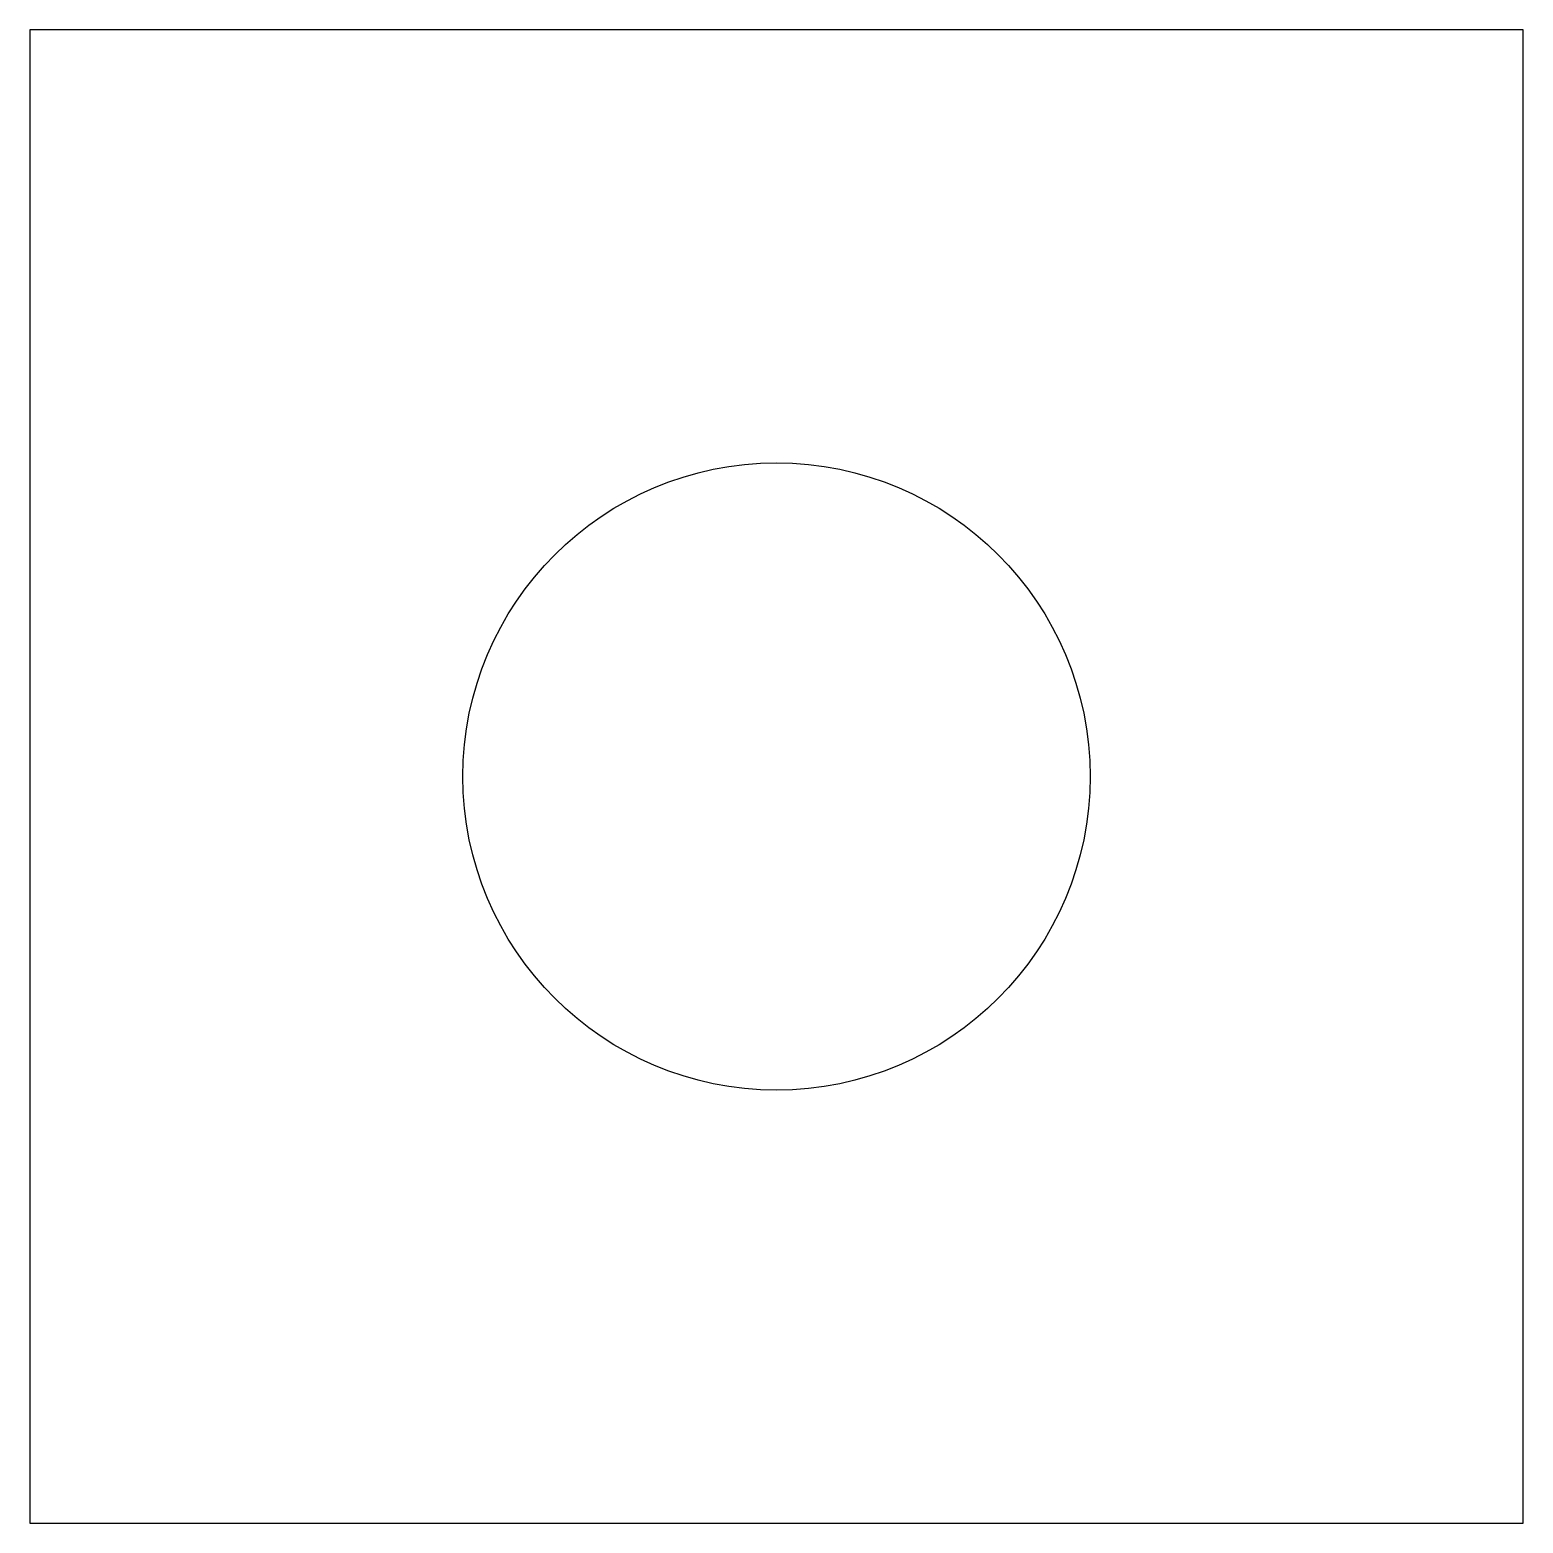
# Model space of a CAD drawing. Header units: millimetres. Extents: x -10 to 0, y 0 to 10.
import ezdxf

# ---------------------------------------------------------------- set-up
doc = ezdxf.new("R2010")
doc.units = ezdxf.units.MM

msp = doc.modelspace()

# ---------------------------------------------------------------- linework, layer by layer
at = {"color": 7, "linetype": 'Continuous', "lineweight": 25}
for p, q in [((0, 10), (-10, 10)), ((-10, 10), (-10, 0)), ((0, 0), (0, 10)), ((-10, 0), (0, 0))]:
    msp.add_line(p, q, dxfattribs=at)
msp.add_circle((-5, 5), 2.1, dxfattribs=at)

doc.saveas('drawing.dxf')
